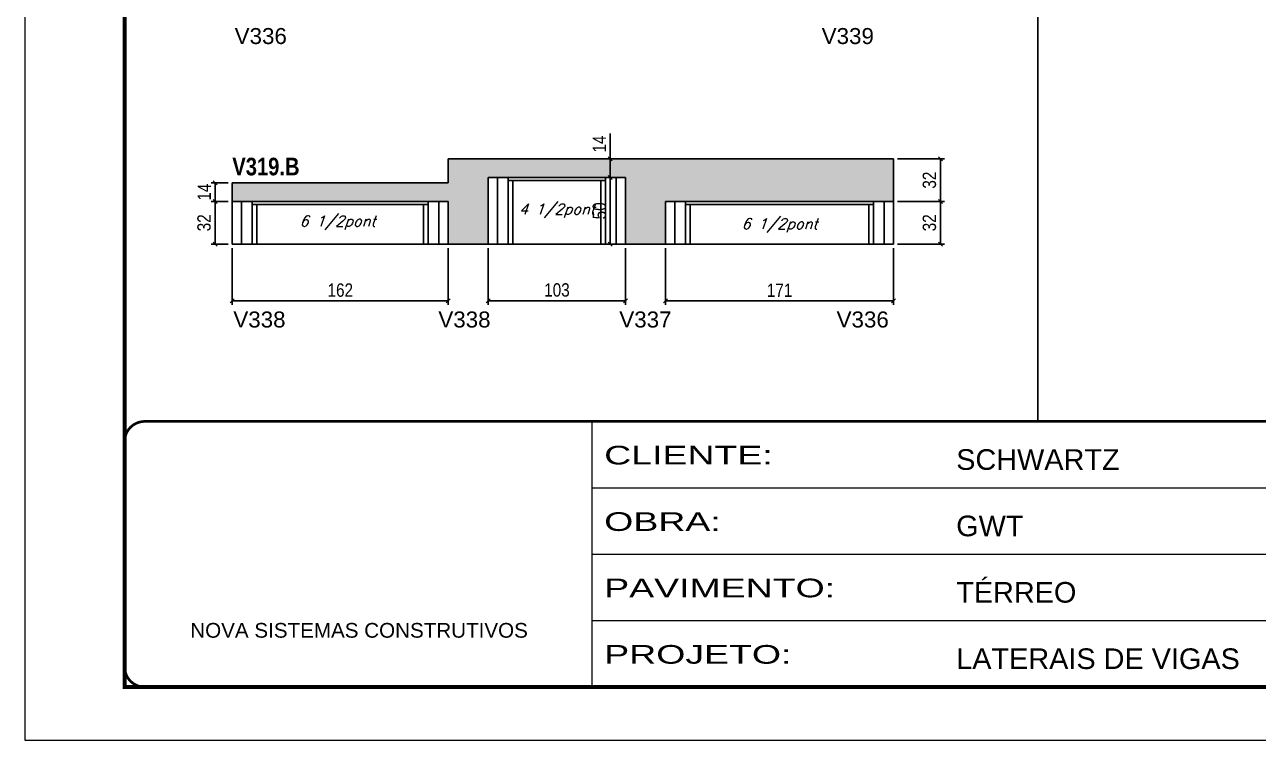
# Model space of a CAD drawing. Extents: x 2603 to 22413, y 1253 to 30260.
# Drawn here: x 14753 to 15678, y 25373 to 25910 of the extents above; entities that cross this region are included whole.
import ezdxf

# ---------------------------------------------------------------- set-up
doc = ezdxf.new("R2010")
doc.units = 0
doc.linetypes.add('CONTINUO', pattern=[0])
doc.linetypes.add('DASHED', pattern=[0.75, 0.5, -0.25])
for name, color, linetype in [('5', 5, 'Continuous'), ('COTA', 241, 'Continuous'), ('NOMENCLATURA', 7, 'Continuous'), ('Painéis', 200, 'Continuous'), ('SARR_2.2x7', 40, 'Continuous'), ('SARR_3.5x7', 81, 'Continuous'), ('texto', 7, 'Continuous')]:
    doc.layers.add(name, color=color, linetype=linetype)
doc.layers.add('Folhas', color=255, linetype='Continuous', lineweight=9)
doc.layers.add('SARRAFO DE PRESSAO', color=251, linetype='DASHED', lineweight=9)
doc.styles.add('ARIAL', font='arial.ttf')
doc.styles.add('COTA TECNICA', font='techl___.ttf', dxfattribs={"height": 10})
doc.styles.add('Romans', font='romans.shx')
doc.styles.get("Standard").update_dxf_attribs({"font": 'arial.ttf'})
doc.styles.add('TECNICA', font='techb___.ttf', dxfattribs={"height": 10})
doc.styles.add('Tecnologia', font='')
doc.styles.get('Tecnologia').set_extended_font_data('Forgotten Futurist')
doc.dimstyles.new('PAINEL', dxfattribs={"dimtxt": 10, "dimasz": 3, "dimexe": 3, "dimexo": 3, "dimgap": 3, "dimtad": 1, "dimdec": 1, "dimzin": 12, "dimdsep": 46, "dimtxsty": 'COTA TECNICA', "dimblk1": 'OBLIQUE', "dimblk2": 'OBLIQUE', "dimsah": 1, "dimcen": 0.9, "dimclrd": 4, "dimclre": 4, "dimclrt": 240, "dimadec": 1, "dimazin": 3, "dimtfac": 1, "dimtdec": 1, "dimtmove": 0, "dimatfit": 3, "dimfxl": 1, "dimtolj": 1, "dimtzin": 12, "dimarcsym": 0})

# ---------------------------------------------------------------- blocks, each defined once
blk = doc.blocks.new('9999999999')
at = {"color": 30, "linetype": 'CONTINUO'}
for p, q in [((98564.56, 34230.21), (98564.56, 34429.45)), ((98564.56, 34379.64), (99583.98, 34379.64)), ((98564.56, 34329.83), (99487.98, 34329.83)), ((98564.56, 34280.02), (99487.98, 34280.02))]:
    blk.add_line(p, q, dxfattribs=at)
at = {"color": 30, "linetype": 'CONTINUO', "const_width": 2}
blk.add_lwpolyline([(99583.98, 34230.21), (99583.98, 34414.45, 0.414214), (99568.98, 34429.45), (98228.98, 34429.45, 0.414214), (98213.98, 34414.45), (98213.98, 34245.21, 0.414214), (98228.98, 34230.21), (99583.98, 34230.21)], format="xyb", dxfattribs=at)
at = {"layer": 'Folhas'}
blk.add_lwpolyline([(98138.98, 34190.21), (99623.98, 34190.21), (99623.98, 35240.21), (98138.98, 35240.21)], close=True, dxfattribs=at)
at = {"layer": 'Folhas', "color": 30, "const_width": 3}
blk.add_lwpolyline([(98213.98, 34230.21), (99583.98, 34230.21), (99583.98, 35200.21), (98213.98, 35200.21)], close=True, dxfattribs=at)
at = {"color": 7, "linetype": 'Continuous', "ltscale": 5, "style": 'ARIAL'}
for s, height, p in [('SCHWARTZ', 15.483, (98837.68, 34393.13)), ('GWT', 15.483, (98837.68, 34343.32)), ('TÉRREO', 15.483, (98837.68, 34293.51)), ('NOVA SISTEMAS CONSTRUTIVOS', 11.0592, (98263.19, 34267.21)), ('LATERAIS DE VIGAS', 15.4829, (98837.68, 34243.7))]:
    blk.add_text(s, height=height, dxfattribs=at).set_placement(p)
at = {"layer": 'Folhas', "color": 7, "style": 'Tecnologia', "width": 1.5}
for s, p in [('CLIENTE:', (98573.65, 34397.17)), ('OBRA:', (98573.65, 34347.31)), ('PAVIMENTO:', (98573.65, 34297.5)), ('PROJETO:', (98573.65, 34247.69))]:
    blk.add_text(s, height=14, dxfattribs=at).set_placement(p)
blk = doc.blocks.new('_Oblique')
at = {"color": 0, "linetype": 'ByBlock', "lineweight": -2}
blk.add_line((-0.5, -0.5), (0.5, 0.5), dxfattribs=at)
blk = doc.blocks.new('*D1158')
at = {"layer": 'COTA', "color": 4, "linetype": 'ByBlock', "lineweight": -2, "transparency": 16777216}
for p, q in [((14908.61, 25742.71), (14908.61, 25700.06)), ((15070.61, 25742.71), (15070.61, 25700.06)), ((14908.61, 25703.06), (15070.61, 25703.06))]:
    blk.add_line(p, q, dxfattribs=at)
at = {"layer": 'Defpoints', "color": 0, "linetype": 'ByBlock', "transparency": 16777216}
for p in [(14908.61, 25745.71), (15070.61, 25745.71), (15070.61, 25703.06)]:
    blk.add_point(p, dxfattribs=at)
at = {"layer": 'COTA', "color": 4, "linetype": 'ByBlock', "lineweight": -2, "transparency": 16777216, "xscale": 3, "yscale": 3, "zscale": 3, "rotation": 180}
blk.add_blockref('_Oblique', (14908.61, 25703.06), dxfattribs=at)
at = {"layer": 'COTA', "color": 4, "linetype": 'ByBlock', "lineweight": -2, "transparency": 16777216, "xscale": 3, "yscale": 3, "zscale": 3}
blk.add_blockref('_Oblique', (15070.61, 25703.06), dxfattribs=at)
at = {"layer": 'COTA', "color": 240, "linetype": 'ByBlock', "transparency": 16777216, "insert": (14989.61, 25711.17), "char_height": 10, "attachment_point": 5, "style": 'COTA TECNICA'}
blk.add_mtext('\\A1;162', dxfattribs=at)
blk = doc.blocks.new('*D1159')
at = {"layer": 'COTA', "color": 4, "linetype": 'ByBlock', "lineweight": -2, "transparency": 16777216}
for p, q in [((15233.61, 25742.71), (15233.61, 25700.06)), ((15404.61, 25742.71), (15404.61, 25700.06)), ((15233.61, 25703.06), (15404.61, 25703.06))]:
    blk.add_line(p, q, dxfattribs=at)
at = {"layer": 'Defpoints', "color": 0, "linetype": 'ByBlock', "transparency": 16777216}
for p in [(15233.61, 25745.71), (15404.61, 25745.71), (15404.61, 25703.06)]:
    blk.add_point(p, dxfattribs=at)
at = {"layer": 'COTA', "color": 4, "linetype": 'ByBlock', "lineweight": -2, "transparency": 16777216, "xscale": 3, "yscale": 3, "zscale": 3, "rotation": 180}
blk.add_blockref('_Oblique', (15233.61, 25703.06), dxfattribs=at)
at = {"layer": 'COTA', "color": 4, "linetype": 'ByBlock', "lineweight": -2, "transparency": 16777216, "xscale": 3, "yscale": 3, "zscale": 3}
blk.add_blockref('_Oblique', (15404.61, 25703.06), dxfattribs=at)
at = {"layer": 'COTA', "color": 240, "linetype": 'ByBlock', "transparency": 16777216, "insert": (15319.11, 25711.14), "char_height": 10, "attachment_point": 5, "style": 'COTA TECNICA'}
blk.add_mtext('\\A1;171', dxfattribs=at)
blk = doc.blocks.new('*D1160')
at = {"layer": 'COTA', "color": 4, "linetype": 'ByBlock', "lineweight": -2, "transparency": 16777216}
for p, q in [((15100.61, 25742.71), (15100.61, 25700.06)), ((15203.61, 25742.71), (15203.61, 25700.06)), ((15100.61, 25703.06), (15203.61, 25703.06))]:
    blk.add_line(p, q, dxfattribs=at)
at = {"layer": 'Defpoints', "color": 0, "linetype": 'ByBlock', "transparency": 16777216}
for p in [(15100.61, 25745.71), (15203.61, 25745.71), (15203.61, 25703.06)]:
    blk.add_point(p, dxfattribs=at)
at = {"layer": 'COTA', "color": 4, "linetype": 'ByBlock', "lineweight": -2, "transparency": 16777216, "xscale": 3, "yscale": 3, "zscale": 3, "rotation": 180}
blk.add_blockref('_Oblique', (15100.61, 25703.06), dxfattribs=at)
at = {"layer": 'COTA', "color": 4, "linetype": 'ByBlock', "lineweight": -2, "transparency": 16777216, "xscale": 3, "yscale": 3, "zscale": 3}
blk.add_blockref('_Oblique', (15203.61, 25703.06), dxfattribs=at)
at = {"layer": 'COTA', "color": 240, "linetype": 'ByBlock', "transparency": 16777216, "insert": (15152.11, 25711.28), "char_height": 10, "attachment_point": 5, "style": 'COTA TECNICA'}
blk.add_mtext('\\A1;103', dxfattribs=at)
blk = doc.blocks.new('*D1161')
at = {"layer": 'COTA', "color": 4, "linetype": 'ByBlock', "lineweight": -2, "transparency": 16777216}
for p, q in [((15407.61, 25777.71), (15442.72, 25777.71)), ((15439.72, 25777.71), (15439.72, 25745.71)), ((15407.61, 25745.71), (15442.72, 25745.71))]:
    blk.add_line(p, q, dxfattribs=at)
at = {"layer": 'Defpoints', "color": 0, "linetype": 'ByBlock', "transparency": 16777216}
for p in [(15404.61, 25777.71), (15404.61, 25745.71), (15439.72, 25745.71)]:
    blk.add_point(p, dxfattribs=at)
at = {"layer": 'COTA', "color": 4, "linetype": 'ByBlock', "lineweight": -2, "transparency": 16777216, "xscale": 3, "yscale": 3, "zscale": 3}
for p, rotation in [((15439.72, 25777.71), 90), ((15439.72, 25745.71), 270)]:
    blk.add_blockref('_Oblique', p, dxfattribs=dict(at, rotation=rotation))
at = {"layer": 'COTA', "color": 240, "linetype": 'ByBlock', "transparency": 16777216, "insert": (15431.5, 25761.71), "char_height": 10, "attachment_point": 5, "rotation": 90, "style": 'COTA TECNICA'}
blk.add_mtext('\\A1;32', dxfattribs=at)
blk = doc.blocks.new('*D1162')
at = {"layer": 'COTA', "color": 4, "linetype": 'ByBlock', "lineweight": -2, "transparency": 16777216}
for p, q in [((15407.61, 25809.71), (15442.72, 25809.71)), ((15439.72, 25777.71), (15439.72, 25809.71)), ((15407.61, 25777.71), (15442.72, 25777.71))]:
    blk.add_line(p, q, dxfattribs=at)
at = {"layer": 'Defpoints', "color": 0, "linetype": 'ByBlock', "transparency": 16777216}
for p in [(15404.61, 25809.71), (15439.72, 25809.71), (15404.61, 25777.71)]:
    blk.add_point(p, dxfattribs=at)
at = {"layer": 'COTA', "color": 4, "linetype": 'ByBlock', "lineweight": -2, "transparency": 16777216, "xscale": 3, "yscale": 3, "zscale": 3}
for p, rotation in [((15439.72, 25809.71), 90), ((15439.72, 25777.71), 270)]:
    blk.add_blockref('_Oblique', p, dxfattribs=dict(at, rotation=rotation))
at = {"layer": 'COTA', "color": 240, "linetype": 'ByBlock', "transparency": 16777216, "insert": (15431.5, 25793.71), "char_height": 10, "attachment_point": 5, "rotation": 90, "style": 'COTA TECNICA'}
blk.add_mtext('\\A1;32', dxfattribs=at)
blk = doc.blocks.new('*D1163')
at = {"layer": 'COTA', "color": 4, "linetype": 'ByBlock', "lineweight": -2, "transparency": 16777216}
for p, q in [((15193.61, 25795.71), (15189.06, 25795.71)), ((15192.06, 25795.71), (15192.06, 25745.71)), ((15193.61, 25745.71), (15189.06, 25745.71))]:
    blk.add_line(p, q, dxfattribs=at)
at = {"layer": 'Defpoints', "color": 0, "linetype": 'ByBlock', "transparency": 16777216}
for p in [(15196.61, 25795.71), (15192.06, 25745.71), (15196.61, 25745.71)]:
    blk.add_point(p, dxfattribs=at)
at = {"layer": 'COTA', "color": 4, "linetype": 'ByBlock', "lineweight": -2, "transparency": 16777216, "xscale": 3, "yscale": 3, "zscale": 3}
for p, rotation in [((15192.06, 25795.71), 90), ((15192.06, 25745.71), 270)]:
    blk.add_blockref('_Oblique', p, dxfattribs=dict(at, rotation=rotation))
at = {"layer": 'COTA', "color": 240, "linetype": 'ByBlock', "transparency": 16777216, "insert": (15183.95, 25770.71), "char_height": 10, "attachment_point": 5, "rotation": 90, "style": 'COTA TECNICA'}
blk.add_mtext('\\A1;50', dxfattribs=at)
blk = doc.blocks.new('*D1164')
at = {"layer": 'COTA', "color": 4, "linetype": 'ByBlock', "lineweight": -2, "transparency": 16777216}
for p, q in [((14905.61, 25777.71), (14892.66, 25777.71)), ((14895.66, 25745.71), (14895.66, 25777.71)), ((14905.61, 25745.71), (14892.66, 25745.71))]:
    blk.add_line(p, q, dxfattribs=at)
at = {"layer": 'Defpoints', "color": 0, "linetype": 'ByBlock', "transparency": 16777216}
for p in [(14895.66, 25777.71), (14908.61, 25777.71), (14908.61, 25745.71)]:
    blk.add_point(p, dxfattribs=at)
at = {"layer": 'COTA', "color": 4, "linetype": 'ByBlock', "lineweight": -2, "transparency": 16777216, "xscale": 3, "yscale": 3, "zscale": 3}
for p, rotation in [((14895.66, 25777.71), 90), ((14895.66, 25745.71), 270)]:
    blk.add_blockref('_Oblique', p, dxfattribs=dict(at, rotation=rotation))
at = {"layer": 'COTA', "color": 240, "linetype": 'ByBlock', "transparency": 16777216, "insert": (14887.44, 25761.71), "char_height": 10, "attachment_point": 5, "rotation": 90, "style": 'COTA TECNICA'}
blk.add_mtext('\\A1;32', dxfattribs=at)
blk = doc.blocks.new('*D1165')
at = {"layer": 'COTA', "color": 4, "linetype": 'ByBlock', "lineweight": -2, "transparency": 16777216}
for p, q in [((14905.61, 25791.71), (14892.66, 25791.71)), ((14895.66, 25777.71), (14895.66, 25791.71)), ((14905.61, 25777.71), (14892.66, 25777.71))]:
    blk.add_line(p, q, dxfattribs=at)
at = {"layer": 'Defpoints', "color": 0, "linetype": 'ByBlock', "transparency": 16777216}
for p in [(14895.66, 25791.71), (14908.61, 25791.71), (14908.61, 25777.71)]:
    blk.add_point(p, dxfattribs=at)
at = {"layer": 'COTA', "color": 4, "linetype": 'ByBlock', "lineweight": -2, "transparency": 16777216, "xscale": 3, "yscale": 3, "zscale": 3}
for p, rotation in [((14895.66, 25791.71), 90), ((14895.66, 25777.71), 270)]:
    blk.add_blockref('_Oblique', p, dxfattribs=dict(at, rotation=rotation))
at = {"layer": 'COTA', "color": 240, "linetype": 'ByBlock', "transparency": 16777216, "insert": (14887.58, 25784.71), "char_height": 10, "attachment_point": 5, "rotation": 90, "style": 'COTA TECNICA'}
blk.add_mtext('\\A1;14', dxfattribs=at)
blk = doc.blocks.new('*D1166')
at = {"layer": 'COTA', "color": 4, "linetype": 'ByBlock', "lineweight": -2, "transparency": 16777216}
for p, q in [((15192.06, 25809.71), (15192.06, 25828.82)), ((15191.61, 25809.71), (15195.06, 25809.71)), ((15192.06, 25795.71), (15192.06, 25809.71)), ((15191.61, 25795.71), (15195.06, 25795.71))]:
    blk.add_line(p, q, dxfattribs=at)
at = {"layer": 'Defpoints', "color": 0, "linetype": 'ByBlock', "transparency": 16777216}
for p in [(15188.61, 25809.71), (15192.06, 25809.71), (15188.61, 25795.71)]:
    blk.add_point(p, dxfattribs=at)
at = {"layer": 'COTA', "color": 4, "linetype": 'ByBlock', "lineweight": -2, "transparency": 16777216, "xscale": 3, "yscale": 3, "zscale": 3}
for p, rotation in [((15192.06, 25809.71), 90), ((15192.06, 25795.71), 270)]:
    blk.add_blockref('_Oblique', p, dxfattribs=dict(at, rotation=rotation))
at = {"layer": 'COTA', "color": 240, "linetype": 'ByBlock', "transparency": 16777216, "insert": (15183.99, 25820.77), "char_height": 10, "attachment_point": 5, "rotation": 90, "style": 'COTA TECNICA'}
blk.add_mtext('\\A1;14', dxfattribs=at)

msp = doc.modelspace()

# ---------------------------------------------------------------- hatches: boundary and pattern name
at = {"layer": 'COTA', "linetype": 'ByBlock'}
h = msp.add_hatch(dxfattribs=at)
h.set_pattern_fill('AR-CONC', color=256, scale=0.03)
h.set_pattern_definition([(50, (-115862.6203, -5399.995), (5.46554007, -0.47817257), [0.5715, -6.2865]), (355, (-115862.62, -5399.995), (-1.05730264, 5.73170536), [0.4572, -5.02921753]), (100.4514447, (-115862.165, -5400.0347), (4.40823741, 5.25353256), [0.48570026, -5.34270734]), (46.1842, (-115862.62, -5398.471), (8.13237123, -1.26126984), [0.85725, -9.42975]), (96.6355576, (-115861.9426, -5398.576), (7.122124, 7.42278374), [0.7285507, -8.01406824]), (351.184151, (-115862.62, -5398.471), (7.122124, 7.42278374), [0.685799, -7.54379196]), (21, (-115861.8583, -5398.852), (4.54843174, -3.06795595), [0.5715, -6.2865]), (326, (-115861.858, -5398.852), (1.85406085, 5.52563898), [0.4572, -5.0292]), (71.451445, (-115861.479, -5399.1075), (6.40249258, 2.45768307), [0.48570026, -5.34269813]), (37.5, (-115862.6203, -5399.9948), (0.092658098, 2.536651166), [0, -4.96824, 0, -5.1054, 0, -5.04825]), (7.5, (-115862.6203, -5399.9948), (2.004589875, 3.005417245), [0, -2.91084, 0, -4.85394, 0, -1.92405]), (327.5, (-115864.3195, -5399.9948), (4.067717855, -0.17186232), [0, -1.905, 0, -5.9436, 0, -7.8867]), (317.5, (-115865.0815, -5399.9948), (4.44387544, 0.76279473), [0, -2.4765, 0, -3.94716, 0, -5.6007])])
h.paths.add_polyline_path([(15404.61, 25777.71), (15404.61, 25809.71), (15070.61, 25809.71), (15070.61, 25791.71), (14908.61, 25791.71), (14908.61, 25777.71), (15070.61, 25777.71), (15070.61, 25745.71), (15100.61, 25745.71), (15100.61, 25795.71), (15203.61, 25795.71), (15203.61, 25745.71), (15233.61, 25745.71), (15233.61, 25777.71)])

# ---------------------------------------------------------------- linework, layer by layer
for p, q in [((15512.88, 26383.45), (15512.88, 25612.69)), ((15070.61, 25809.71), (15404.61, 25809.71)), ((15070.61, 25791.71), (15070.61, 25809.71)), ((15404.61, 25777.71), (15404.61, 25809.71)), ((14908.61, 25777.71), (14908.61, 25791.71)), ((14908.61, 25791.71), (15070.61, 25791.71)), ((15070.61, 25745.71), (15100.61, 25745.71)), ((15233.61, 25745.71), (15203.61, 25745.71))]:
    msp.add_line(p, q, dxfattribs=at)
at = {"layer": 'Painéis', "linetype": 'Continuous'}
for p, q in [((15100.61, 25795.71), (15203.61, 25795.71)), ((15100.61, 25745.71), (15100.61, 25795.71)), ((15203.61, 25745.71), (15203.61, 25795.71)), ((14908.61, 25777.71), (14908.61, 25745.71)), ((14908.61, 25777.71), (15070.61, 25777.71)), ((15070.61, 25777.71), (15070.61, 25745.71)), ((15233.61, 25777.71), (15404.61, 25777.71)), ((15233.61, 25745.71), (15233.61, 25777.71)), ((15404.61, 25745.71), (15404.61, 25777.71)), ((14908.61, 25745.71), (15070.61, 25745.71)), ((15203.61, 25745.71), (15100.61, 25745.71)), ((15404.61, 25745.71), (15233.61, 25745.71))]:
    msp.add_line(p, q, dxfattribs=at)
at = {"layer": 'SARR_2.2x7', "linetype": 'Continuous'}
for p, q in [((15107.61, 25795.71), (15107.61, 25745.71)), ((15115.61, 25793.51), (15188.61, 25793.51)), ((15196.61, 25795.71), (15196.61, 25745.71)), ((14915.61, 25777.71), (14915.61, 25745.71)), ((14923.61, 25775.51), (15055.61, 25775.51)), ((15063.61, 25777.71), (15063.61, 25745.71)), ((15240.61, 25777.71), (15240.61, 25745.71)), ((15248.61, 25775.51), (15389.61, 25775.51)), ((15397.61, 25777.71), (15397.61, 25745.71))]:
    msp.add_line(p, q, dxfattribs=at)
at = {"layer": 'SARR_3.5x7'}
for p, q in [((15115.61, 25795.71), (15115.61, 25745.71)), ((15119.11, 25793.51), (15119.11, 25745.71)), ((15185.11, 25793.51), (15185.11, 25745.71)), ((15188.61, 25795.71), (15188.61, 25745.71)), ((14923.61, 25777.71), (14923.61, 25745.71)), ((14927.11, 25775.51), (14927.11, 25745.71)), ((15052.11, 25775.51), (15052.11, 25745.71)), ((15055.61, 25777.71), (15055.61, 25745.71)), ((15248.61, 25777.71), (15248.61, 25745.71)), ((15252.11, 25775.51), (15252.11, 25745.71)), ((15386.11, 25775.51), (15386.11, 25745.71)), ((15389.61, 25777.71), (15389.61, 25745.71))]:
    msp.add_line(p, q, dxfattribs=at)

# ---------------------------------------------------------------- block references
at = {"layer": 'SARRAFO DE PRESSAO', "color": 6, "linetype": 'ByBlock'}
msp.add_blockref('9999999999', (-83386.1, -8816.76), dxfattribs=at)

# ---------------------------------------------------------------- texts
at = {"layer": '5', "linetype": 'Continuous'}
for s, rotation, p in [('V336', 359.99996, (14910.38, 25895.82)), ('V339', 359.99996, (15350.68, 25895.82)), ('V338', 0.00004, (14909.4, 25683.17)), ('V338', 359.99996, (15063.17, 25683.17)), ('V337', 359.99996, (15198.89, 25683.17)), ('V336', 359.99996, (15361.87, 25683.17))]:
    msp.add_text(s, height=12, rotation=rotation, dxfattribs=at).set_placement(p)
at = {"layer": 'NOMENCLATURA', "style": 'TECNICA'}
msp.add_text('V319.B', height=13.2, dxfattribs=at).set_placement((14908.61, 25797.32))
at = {"layer": 'texto', "color": 2, "char_height": 8, "attachment_point": 5, "style": 'Romans'}
for s, insert in [('{\\Q19;\\C256;4 1/2pont}', (15152.11, 25770.71)), ('{\\Q19;\\C256;6 1/2pont}', (14987.61, 25761.71)), ('{\\Q19;\\C256;6 1/2pont}', (15319.11, 25759.71))]:
    msp.add_mtext(s, dxfattribs=dict(at, insert=insert))

# ---------------------------------------------------------------- dimensions: what is measured, and where the dimension line sits
at = {"layer": 'COTA', "linetype": 'ByBlock'}
for base, p1, p2, angle, picture, middle in [((15192.06, 25809.71), (15188.61, 25795.71), (15188.61, 25809.71), 90, '*D1166', (15183.99, 25820.77)), ((15439.72, 25809.71), (15404.61, 25777.71), (15404.61, 25809.71), 90, '*D1162', (15431.5, 25793.71)), ((15192.06, 25745.71), (15196.61, 25795.71), (15196.61, 25745.71), 90, '*D1163', (15183.95, 25770.71)), ((14895.66, 25777.71), (14908.61, 25745.71), (14908.61, 25777.71), 90, '*D1164', (14887.44, 25761.71)), ((15439.72, 25745.71), (15404.61, 25777.71), (15404.61, 25745.71), 90, '*D1161', (15431.5, 25761.71)), ((15203.61, 25703.06), (15100.61, 25745.71), (15203.61, 25745.71), 180, '*D1160', (15152.11, 25711.28)), ((15404.61, 25703.06), (15233.61, 25745.71), (15404.61, 25745.71), 180, '*D1159', (15319.11, 25711.14))]:
    dim = msp.add_linear_dim(base=base, p1=p1, p2=p2, angle=angle, dimstyle='PAINEL', dxfattribs=at)
    dim.commit()
    dim.dimension.update_dxf_attribs({"geometry": picture, "text_midpoint": middle})
dim = msp.add_linear_dim(base=(14895.66, 25791.71), p1=(14908.61, 25777.71), p2=(14908.61, 25791.71), angle=90, dimstyle='PAINEL', dxfattribs=at)
dim.commit()
dim.dimension.update_dxf_attribs({"geometry": '*D1165', "text_midpoint": (14895.66, 25784.71), "dimtype": 160})
dim = msp.add_linear_dim(base=(15070.61, 25703.06), p1=(14908.61, 25745.71), p2=(15070.61, 25745.71), dimstyle='PAINEL', dxfattribs=at)
dim.commit()
dim.dimension.update_dxf_attribs({"geometry": '*D1158', "text_midpoint": (14989.61, 25711.17)})

doc.saveas('drawing.dxf')
